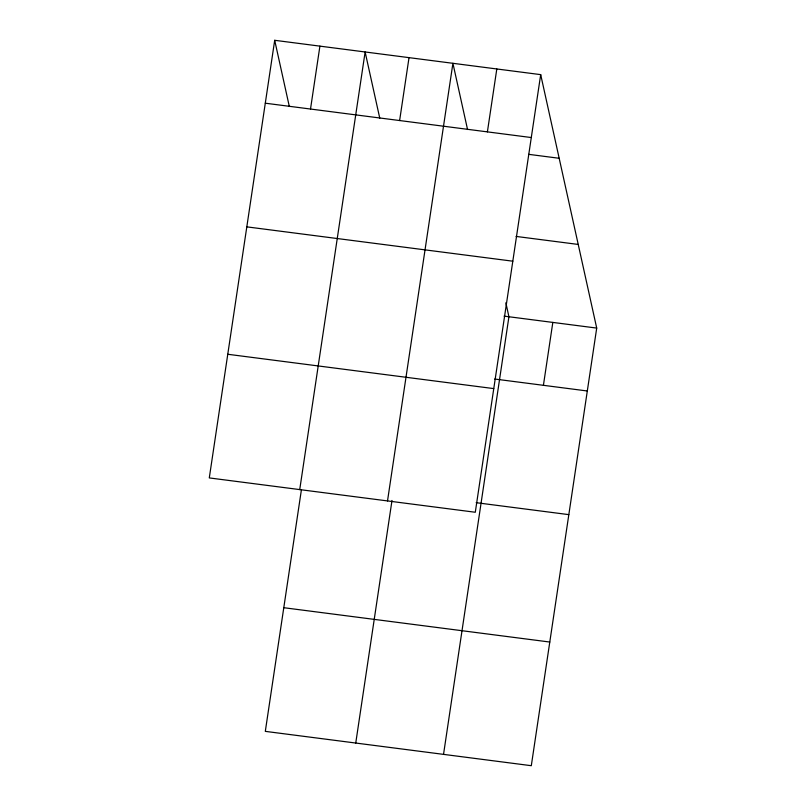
<?xml version="1.0" encoding="UTF-8"?>
<svg xmlns="http://www.w3.org/2000/svg" width="806" height="806" viewBox="0 0 806 806"><rect width="100%" height="100%" fill="white"/><g stroke="black" fill="none" stroke-linecap="round" stroke-linejoin="round"><path stroke-width="1.21" d="M274.695 40.3L209.288 477.918L475.288 512.253L540.695 74.636L274.695 40.3L289.324 106.513M310.512 109.042L319.911 46.133M299.731 489.595L365.128 51.977L379.767 118.19M301.373 490.008L265.305 731.364L531.305 765.7L596.712 328.082L540.695 74.636M399.625 120.537L409.025 57.639M387.515 500.929L452.912 63.301L467.551 129.514M355.748 743.041L391.998 500.466M487.398 131.872L496.808 68.973M443.532 754.366L508.929 316.748L505.846 302.804M543.415 385.318L552.825 322.41M265.295 103.198L531.295 137.544M528.696 154.339L559.183 158.278M516.052 236.42L578.224 244.44M246.807 226.859L512.817 261.194M504.052 316.123L596.712 328.082M494.652 379.022L587.312 390.981M227.766 354.267L493.776 388.603M476.175 502.682L568.835 514.641M283.783 607.704L549.793 642.039"/></g></svg>
